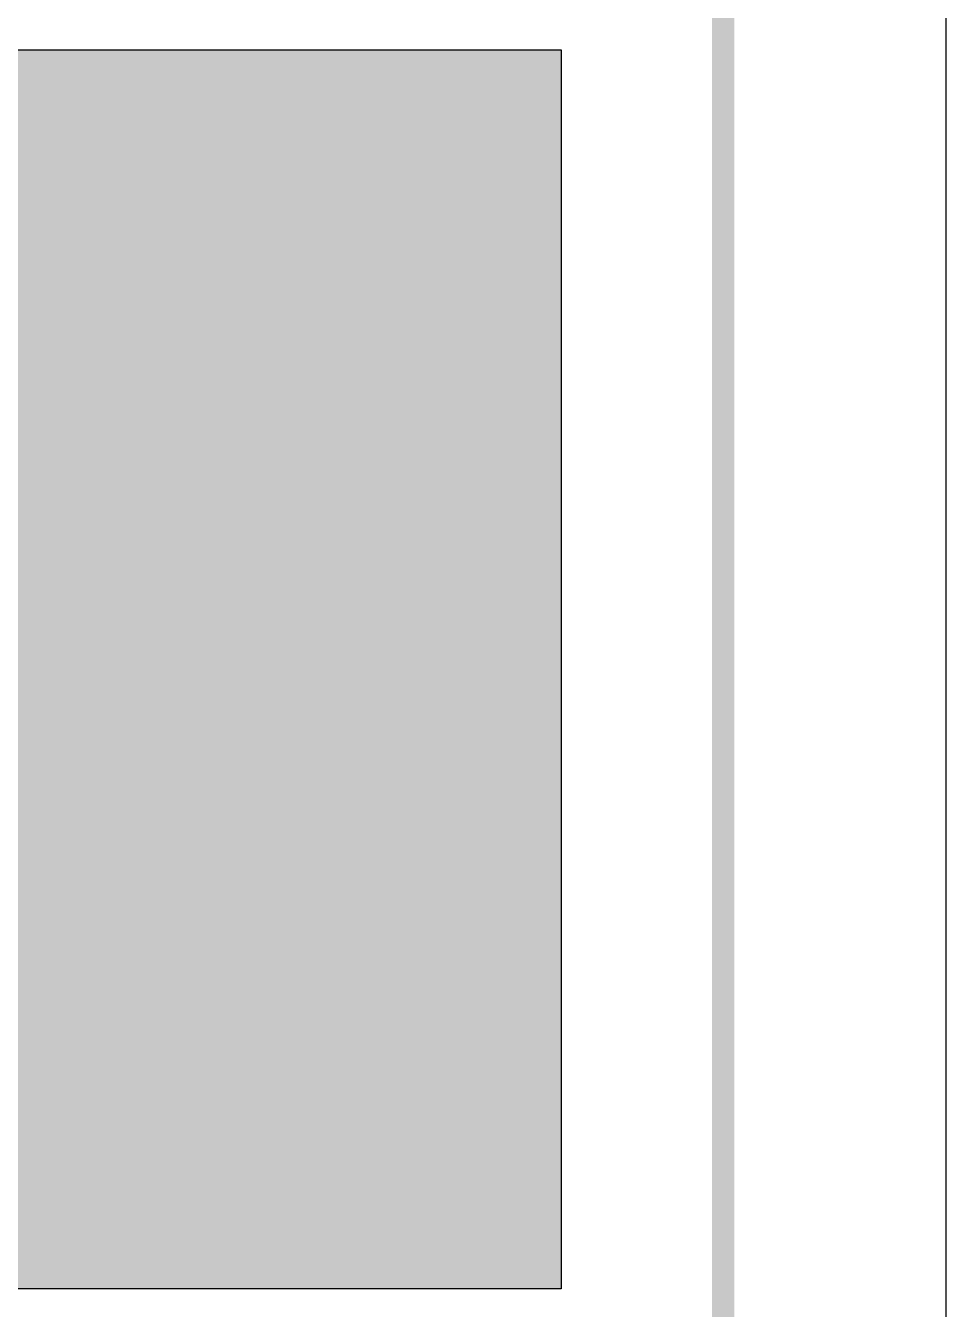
# Model space of a CAD drawing. Extents: x 1738143 to 1822243, y -608375 to -303375.
# Drawn here: x 1818118 to 1822243, y -525466 to -519715 of the extents above; entities that cross this region are included whole.
import ezdxf
from ezdxf.enums import TextEntityAlignment as Align

# ---------------------------------------------------------------- set-up
doc = ezdxf.new("R2010")
doc.units = 0
doc.header["$LTSCALE"] = 1000
doc.header["$MEASUREMENT"] = 0
doc.layers.add('TK', color=4, linetype='Continuous')
doc.styles.add('HZTXT1', font='romans.shx', dxfattribs={"width": 0.7, "bigfont": 'GBHZFS.SHX'})
doc.styles.get("Standard").update_dxf_attribs({"font": 'gbenor.shx', "bigfont": 'gbcbig.shx'})

# ---------------------------------------------------------------- blocks, each defined once
blk = doc.blocks.new('qr-212579422443', base_point=(340582.7, 125612))
blk.add_lwpolyline([(340582.7, 125612), (344282.7, 125612), (344282.7, 121912), (340582.7, 121912)], close=True)
at = {"color": 18, "true_color": 0x000000, "const_width": 100}
for points in [[(342582.7, 125562), (342682.7, 125562)], [(342982.7, 125562), (343082.7, 125562)], [(343082.7, 125562), (343182.7, 125562)], [(343182.7, 125562), (343282.7, 125562)], [(343382.7, 125562), (343482.7, 125562)], [(343582.7, 125562), (343682.7, 125562)], [(343682.7, 125562), (343782.7, 125562)], [(343782.7, 125562), (343882.7, 125562)], [(343882.7, 125562), (343982.7, 125562)], [(343982.7, 125562), (344082.7, 125562)], [(344082.7, 125562), (344182.7, 125562)], [(344182.7, 125562), (344282.7, 125562)], [(342582.7, 125462), (342682.7, 125462)], [(342682.7, 125462), (342782.7, 125462)], [(342782.7, 125462), (342882.7, 125462)], [(343082.7, 125462), (343182.7, 125462)], [(343182.7, 125462), (343282.7, 125462)], [(343282.7, 125462), (343382.7, 125462)], [(343582.7, 125462), (343682.7, 125462)], [(344182.7, 125462), (344282.7, 125462)], [(342582.7, 125362), (342682.7, 125362)], [(342682.7, 125362), (342782.7, 125362)], [(343182.7, 125362), (343282.7, 125362)], [(343582.7, 125362), (343682.7, 125362)], [(343782.7, 125362), (343882.7, 125362)], [(343882.7, 125362), (343982.7, 125362)], [(343982.7, 125362), (344082.7, 125362)], [(344182.7, 125362), (344282.7, 125362)], [(342782.7, 125262), (342882.7, 125262)], [(342882.7, 125262), (342982.7, 125262)], [(342982.7, 125262), (343082.7, 125262)], [(343382.7, 125262), (343482.7, 125262)], [(343582.7, 125262), (343682.7, 125262)], [(343782.7, 125262), (343882.7, 125262)], [(343882.7, 125262), (343982.7, 125262)], [(343982.7, 125262), (344082.7, 125262)], [(344182.7, 125262), (344282.7, 125262)], [(342582.7, 125162), (342682.7, 125162)], [(342782.7, 125162), (342882.7, 125162)], [(343082.7, 125162), (343182.7, 125162)], [(343282.7, 125162), (343382.7, 125162)], [(343582.7, 125162), (343682.7, 125162)], [(343782.7, 125162), (343882.7, 125162)], [(343882.7, 125162), (343982.7, 125162)], [(343982.7, 125162), (344082.7, 125162)], [(344182.7, 125162), (344282.7, 125162)], [(342582.7, 125062), (342682.7, 125062)], [(342682.7, 125062), (342782.7, 125062)], [(342782.7, 125062), (342882.7, 125062)], [(342982.7, 125062), (343082.7, 125062)], [(343082.7, 125062), (343182.7, 125062)], [(343182.7, 125062), (343282.7, 125062)], [(343382.7, 125062), (343482.7, 125062)], [(343582.7, 125062), (343682.7, 125062)], [(344182.7, 125062), (344282.7, 125062)], [(342582.7, 124962), (342682.7, 124962)], [(342782.7, 124962), (342882.7, 124962)], [(342982.7, 124962), (343082.7, 124962)], [(343182.7, 124962), (343282.7, 124962)], [(343382.7, 124962), (343482.7, 124962)], [(343582.7, 124962), (343682.7, 124962)], [(343682.7, 124962), (343782.7, 124962)], [(343782.7, 124962), (343882.7, 124962)], [(343882.7, 124962), (343982.7, 124962)], [(343982.7, 124962), (344082.7, 124962)], [(344082.7, 124962), (344182.7, 124962)], [(344182.7, 124962), (344282.7, 124962)], [(342582.7, 124862), (342682.7, 124862)], [(342682.7, 124862), (342782.7, 124862)], [(342982.7, 124862), (343082.7, 124862)], [(343182.7, 124862), (343282.7, 124862)], [(342582.7, 124762), (342682.7, 124762)], [(342682.7, 124762), (342782.7, 124762)], [(343082.7, 124762), (343182.7, 124762)], [(343182.7, 124762), (343282.7, 124762)], [(343282.7, 124762), (343382.7, 124762)], [(343582.7, 124762), (343682.7, 124762)], [(343682.7, 124762), (343782.7, 124762)], [(344082.7, 124762), (344182.7, 124762)], [(342582.7, 124662), (342682.7, 124662)], [(342682.7, 124662), (342782.7, 124662)], [(342782.7, 124662), (342882.7, 124662)], [(342882.7, 124662), (342982.7, 124662)], [(343382.7, 124662), (343482.7, 124662)], [(343482.7, 124662), (343582.7, 124662)], [(343582.7, 124662), (343682.7, 124662)], [(343682.7, 124662), (343782.7, 124662)], [(343782.7, 124662), (343882.7, 124662)], [(343882.7, 124662), (343982.7, 124662)], [(343982.7, 124662), (344082.7, 124662)], [(344182.7, 124662), (344282.7, 124662)], [(342682.7, 124562), (342782.7, 124562)], [(342782.7, 124562), (342882.7, 124562)], [(342882.7, 124562), (342982.7, 124562)], [(342982.7, 124562), (343082.7, 124562)], [(343082.7, 124562), (343182.7, 124562)], [(343182.7, 124562), (343282.7, 124562)], [(343382.7, 124562), (343482.7, 124562)], [(343482.7, 124562), (343582.7, 124562)], [(343682.7, 124562), (343782.7, 124562)], [(343882.7, 124562), (343982.7, 124562)], [(344182.7, 124562), (344282.7, 124562)], [(342582.7, 124462), (342682.7, 124462)], [(342782.7, 124462), (342882.7, 124462)], [(342882.7, 124462), (342982.7, 124462)], [(343182.7, 124462), (343282.7, 124462)], [(343482.7, 124462), (343582.7, 124462)], [(344082.7, 124462), (344182.7, 124462)], [(344182.7, 124462), (344282.7, 124462)], [(342682.7, 124362), (342782.7, 124362)], [(342782.7, 124362), (342882.7, 124362)], [(343282.7, 124362), (343382.7, 124362)], [(343482.7, 124362), (343582.7, 124362)], [(343582.7, 124362), (343682.7, 124362)], [(343782.7, 124362), (343882.7, 124362)], [(344082.7, 124362), (344182.7, 124362)], [(342582.7, 124262), (342682.7, 124262)], [(342782.7, 124262), (342882.7, 124262)], [(342882.7, 124262), (342982.7, 124262)], [(343082.7, 124262), (343182.7, 124262)], [(343182.7, 124262), (343282.7, 124262)], [(343382.7, 124262), (343482.7, 124262)], [(343482.7, 124262), (343582.7, 124262)], [(343682.7, 124262), (343782.7, 124262)], [(343782.7, 124262), (343882.7, 124262)], [(343982.7, 124262), (344082.7, 124262)], [(342582.7, 124162), (342682.7, 124162)], [(342682.7, 124162), (342782.7, 124162)], [(342882.7, 124162), (342982.7, 124162)], [(342982.7, 124162), (343082.7, 124162)], [(343382.7, 124162), (343482.7, 124162)], [(343582.7, 124162), (343682.7, 124162)], [(343682.7, 124162), (343782.7, 124162)], [(343882.7, 124162), (343982.7, 124162)], [(343982.7, 124162), (344082.7, 124162)], [(342782.7, 124062), (342882.7, 124062)], [(342882.7, 124062), (342982.7, 124062)], [(343182.7, 124062), (343282.7, 124062)], [(343482.7, 124062), (343582.7, 124062)], [(343582.7, 124062), (343682.7, 124062)], [(343982.7, 124062), (344082.7, 124062)], [(344082.7, 124062), (344182.7, 124062)], [(342682.7, 123962), (342782.7, 123962)], [(343082.7, 123962), (343182.7, 123962)], [(343182.7, 123962), (343282.7, 123962)], [(343282.7, 123962), (343382.7, 123962)], [(343482.7, 123962), (343582.7, 123962)], [(343582.7, 123962), (343682.7, 123962)], [(343682.7, 123962), (343782.7, 123962)], [(343882.7, 123962), (343982.7, 123962)], [(343982.7, 123962), (344082.7, 123962)], [(344082.7, 123962), (344182.7, 123962)], [(342782.7, 123862), (342882.7, 123862)], [(343682.7, 123862), (343782.7, 123862)], [(343782.7, 123862), (343882.7, 123862)], [(343982.7, 123862), (344082.7, 123862)], [(342582.7, 123762), (342682.7, 123762)], [(342682.7, 123762), (342782.7, 123762)], [(342882.7, 123762), (342982.7, 123762)], [(342982.7, 123762), (343082.7, 123762)], [(343082.7, 123762), (343182.7, 123762)], [(343182.7, 123762), (343282.7, 123762)], [(343282.7, 123762), (343382.7, 123762)], [(343382.7, 123762), (343482.7, 123762)], [(343582.7, 123762), (343682.7, 123762)], [(343982.7, 123762), (344082.7, 123762)], [(342582.7, 123662), (342682.7, 123662)], [(342682.7, 123662), (342782.7, 123662)], [(342782.7, 123662), (342882.7, 123662)], [(343082.7, 123662), (343182.7, 123662)], [(343482.7, 123662), (343582.7, 123662)], [(343582.7, 123662), (343682.7, 123662)], [(343982.7, 123662), (344082.7, 123662)], [(342782.7, 123562), (342882.7, 123562)], [(342882.7, 123562), (342982.7, 123562)], [(343082.7, 123562), (343182.7, 123562)], [(343282.7, 123562), (343382.7, 123562)], [(343482.7, 123562), (343582.7, 123562)], [(343882.7, 123562), (343982.7, 123562)], [(343982.7, 123562), (344082.7, 123562)], [(344182.7, 123562), (344282.7, 123562)], [(342882.7, 123462), (342982.7, 123462)], [(342982.7, 123462), (343082.7, 123462)], [(343182.7, 123462), (343282.7, 123462)], [(343282.7, 123462), (343382.7, 123462)], [(343582.7, 123462), (343682.7, 123462)], [(343782.7, 123462), (343882.7, 123462)], [(344082.7, 123462), (344182.7, 123462)], [(344182.7, 123462), (344282.7, 123462)], [(342582.7, 123362), (342682.7, 123362)], [(342682.7, 123362), (342782.7, 123362)], [(342882.7, 123362), (342982.7, 123362)], [(343082.7, 123362), (343182.7, 123362)], [(343182.7, 123362), (343282.7, 123362)], [(343282.7, 123362), (343382.7, 123362)], [(343382.7, 123362), (343482.7, 123362)], [(343582.7, 123362), (343682.7, 123362)], [(343982.7, 123362), (344082.7, 123362)], [(344082.7, 123362), (344182.7, 123362)], [(342582.7, 123262), (342682.7, 123262)], [(342682.7, 123262), (342782.7, 123262)], [(342782.7, 123262), (342882.7, 123262)], [(343082.7, 123262), (343182.7, 123262)], [(343382.7, 123262), (343482.7, 123262)], [(343482.7, 123262), (343582.7, 123262)], [(343582.7, 123262), (343682.7, 123262)], [(343682.7, 123262), (343782.7, 123262)], [(343882.7, 123262), (343982.7, 123262)], [(343982.7, 123262), (344082.7, 123262)], [(342582.7, 123162), (342682.7, 123162)], [(342782.7, 123162), (342882.7, 123162)], [(342882.7, 123162), (342982.7, 123162)], [(342982.7, 123162), (343082.7, 123162)], [(343082.7, 123162), (343182.7, 123162)], [(343282.7, 123162), (343382.7, 123162)], [(343382.7, 123162), (343482.7, 123162)], [(343482.7, 123162), (343582.7, 123162)], [(343682.7, 123162), (343782.7, 123162)], [(343782.7, 123162), (343882.7, 123162)], [(343882.7, 123162), (343982.7, 123162)], [(344182.7, 123162), (344282.7, 123162)], [(343082.7, 123062), (343182.7, 123062)], [(343182.7, 123062), (343282.7, 123062)], [(343582.7, 123062), (343682.7, 123062)], [(344082.7, 123062), (344182.7, 123062)], [(344182.7, 123062), (344282.7, 123062)], [(343282.7, 122962), (343382.7, 122962)], [(343482.7, 122962), (343582.7, 122962)], [(343782.7, 122962), (343882.7, 122962)], [(343982.7, 122962), (344082.7, 122962)], [(344082.7, 122962), (344182.7, 122962)], [(342582.7, 122862), (342682.7, 122862)], [(342682.7, 122862), (342782.7, 122862)], [(342782.7, 122862), (342882.7, 122862)], [(342982.7, 122862), (343082.7, 122862)], [(343182.7, 122862), (343282.7, 122862)], [(343282.7, 122862), (343382.7, 122862)], [(343382.7, 122862), (343482.7, 122862)], [(343582.7, 122862), (343682.7, 122862)], [(343682.7, 122862), (343782.7, 122862)], [(343782.7, 122862), (343882.7, 122862)], [(343882.7, 122862), (343982.7, 122862)], [(343982.7, 122862), (344082.7, 122862)], [(342682.7, 122762), (342782.7, 122762)], [(342782.7, 122762), (342882.7, 122762)], [(342882.7, 122762), (342982.7, 122762)], [(342982.7, 122762), (343082.7, 122762)], [(343382.7, 122762), (343482.7, 122762)], [(343482.7, 122762), (343582.7, 122762)], [(343582.7, 122762), (343682.7, 122762)], [(343682.7, 122762), (343782.7, 122762)], [(343782.7, 122762), (343882.7, 122762)], [(343882.7, 122762), (343982.7, 122762)], [(344182.7, 122762), (344282.7, 122762)], [(342582.7, 122662), (342682.7, 122662)], [(342682.7, 122662), (342782.7, 122662)], [(343282.7, 122662), (343382.7, 122662)], [(343382.7, 122662), (343482.7, 122662)], [(343782.7, 122662), (343882.7, 122662)], [(343882.7, 122662), (343982.7, 122662)], [(342582.7, 122562), (342682.7, 122562)], [(343082.7, 122562), (343182.7, 122562)], [(343182.7, 122562), (343282.7, 122562)], [(343282.7, 122562), (343382.7, 122562)], [(343382.7, 122562), (343482.7, 122562)], [(343582.7, 122562), (343682.7, 122562)], [(343782.7, 122562), (343882.7, 122562)], [(343882.7, 122562), (343982.7, 122562)], [(343982.7, 122562), (344082.7, 122562)], [(342582.7, 122462), (342682.7, 122462)], [(342682.7, 122462), (342782.7, 122462)], [(342782.7, 122462), (342882.7, 122462)], [(342982.7, 122462), (343082.7, 122462)], [(343082.7, 122462), (343182.7, 122462)], [(343282.7, 122462), (343382.7, 122462)], [(343382.7, 122462), (343482.7, 122462)], [(343782.7, 122462), (343882.7, 122462)], [(343982.7, 122462), (344082.7, 122462)], [(344082.7, 122462), (344182.7, 122462)], [(342882.7, 122362), (342982.7, 122362)], [(343082.7, 122362), (343182.7, 122362)], [(343382.7, 122362), (343482.7, 122362)], [(343482.7, 122362), (343582.7, 122362)], [(343582.7, 122362), (343682.7, 122362)], [(343682.7, 122362), (343782.7, 122362)], [(343782.7, 122362), (343882.7, 122362)], [(343882.7, 122362), (343982.7, 122362)], [(343982.7, 122362), (344082.7, 122362)], [(344082.7, 122362), (344182.7, 122362)], [(344182.7, 122362), (344282.7, 122362)], [(342682.7, 122262), (342782.7, 122262)], [(342982.7, 122262), (343082.7, 122262)], [(343082.7, 122262), (343182.7, 122262)], [(343182.7, 122262), (343282.7, 122262)], [(343282.7, 122262), (343382.7, 122262)], [(343582.7, 122262), (343682.7, 122262)], [(343682.7, 122262), (343782.7, 122262)], [(343782.7, 122262), (343882.7, 122262)], [(344082.7, 122262), (344182.7, 122262)], [(344182.7, 122262), (344282.7, 122262)], [(342582.7, 122162), (342682.7, 122162)], [(342882.7, 122162), (342982.7, 122162)], [(342982.7, 122162), (343082.7, 122162)], [(343282.7, 122162), (343382.7, 122162)], [(343382.7, 122162), (343482.7, 122162)], [(343582.7, 122162), (343682.7, 122162)], [(343682.7, 122162), (343782.7, 122162)], [(343782.7, 122162), (343882.7, 122162)], [(344082.7, 122162), (344182.7, 122162)], [(342582.7, 122062), (342682.7, 122062)], [(342682.7, 122062), (342782.7, 122062)], [(342882.7, 122062), (342982.7, 122062)], [(343182.7, 122062), (343282.7, 122062)], [(343282.7, 122062), (343382.7, 122062)], [(343482.7, 122062), (343582.7, 122062)], [(343782.7, 122062), (343882.7, 122062)], [(343982.7, 122062), (344082.7, 122062)], [(344082.7, 122062), (344182.7, 122062)], [(342782.7, 121962), (342882.7, 121962)], [(343082.7, 121962), (343182.7, 121962)], [(343182.7, 121962), (343282.7, 121962)], [(343282.7, 121962), (343382.7, 121962)], [(343482.7, 121962), (343582.7, 121962)], [(343882.7, 121962), (343982.7, 121962)], [(343982.7, 121962), (344082.7, 121962)], [(344082.7, 121962), (344182.7, 121962)], [(344182.7, 121962), (344282.7, 121962)]]:
    blk.add_lwpolyline(points, dxfattribs=at)
at = {"color": 7, "true_color": 0xffffff, "const_width": 100}
for points in [[(342682.7, 125562), (342782.7, 125562)], [(342782.7, 125562), (342882.7, 125562)], [(342882.7, 125562), (342982.7, 125562)], [(343282.7, 125562), (343382.7, 125562)], [(343482.7, 125562), (343582.7, 125562)], [(342882.7, 125462), (342982.7, 125462)], [(342982.7, 125462), (343082.7, 125462)], [(343382.7, 125462), (343482.7, 125462)], [(343482.7, 125462), (343582.7, 125462)], [(343682.7, 125462), (343782.7, 125462)], [(343782.7, 125462), (343882.7, 125462)], [(343882.7, 125462), (343982.7, 125462)], [(343982.7, 125462), (344082.7, 125462)], [(344082.7, 125462), (344182.7, 125462)], [(342782.7, 125362), (342882.7, 125362)], [(342882.7, 125362), (342982.7, 125362)], [(342982.7, 125362), (343082.7, 125362)], [(343082.7, 125362), (343182.7, 125362)], [(343282.7, 125362), (343382.7, 125362)], [(343382.7, 125362), (343482.7, 125362)], [(343482.7, 125362), (343582.7, 125362)], [(343682.7, 125362), (343782.7, 125362)], [(344082.7, 125362), (344182.7, 125362)], [(342582.7, 125262), (342682.7, 125262)], [(342682.7, 125262), (342782.7, 125262)], [(343082.7, 125262), (343182.7, 125262)], [(343182.7, 125262), (343282.7, 125262)], [(343282.7, 125262), (343382.7, 125262)], [(343482.7, 125262), (343582.7, 125262)], [(343682.7, 125262), (343782.7, 125262)], [(344082.7, 125262), (344182.7, 125262)], [(342682.7, 125162), (342782.7, 125162)], [(342882.7, 125162), (342982.7, 125162)], [(342982.7, 125162), (343082.7, 125162)], [(343182.7, 125162), (343282.7, 125162)], [(343382.7, 125162), (343482.7, 125162)], [(343482.7, 125162), (343582.7, 125162)], [(343682.7, 125162), (343782.7, 125162)], [(344082.7, 125162), (344182.7, 125162)], [(342882.7, 125062), (342982.7, 125062)], [(343282.7, 125062), (343382.7, 125062)], [(343482.7, 125062), (343582.7, 125062)], [(343682.7, 125062), (343782.7, 125062)], [(343782.7, 125062), (343882.7, 125062)], [(343882.7, 125062), (343982.7, 125062)], [(343982.7, 125062), (344082.7, 125062)], [(344082.7, 125062), (344182.7, 125062)], [(342682.7, 124962), (342782.7, 124962)], [(342882.7, 124962), (342982.7, 124962)], [(343082.7, 124962), (343182.7, 124962)], [(343282.7, 124962), (343382.7, 124962)], [(343482.7, 124962), (343582.7, 124962)], [(342782.7, 124862), (342882.7, 124862)], [(342882.7, 124862), (342982.7, 124862)], [(343082.7, 124862), (343182.7, 124862)], [(343282.7, 124862), (343382.7, 124862)], [(343382.7, 124862), (343482.7, 124862)], [(343482.7, 124862), (343582.7, 124862)], [(343582.7, 124862), (343682.7, 124862)], [(343682.7, 124862), (343782.7, 124862)], [(343782.7, 124862), (343882.7, 124862)], [(343882.7, 124862), (343982.7, 124862)], [(343982.7, 124862), (344082.7, 124862)], [(344082.7, 124862), (344182.7, 124862)], [(344182.7, 124862), (344282.7, 124862)], [(342782.7, 124762), (342882.7, 124762)], [(342882.7, 124762), (342982.7, 124762)], [(342982.7, 124762), (343082.7, 124762)], [(343382.7, 124762), (343482.7, 124762)], [(343482.7, 124762), (343582.7, 124762)], [(343782.7, 124762), (343882.7, 124762)], [(343882.7, 124762), (343982.7, 124762)], [(343982.7, 124762), (344082.7, 124762)], [(344182.7, 124762), (344282.7, 124762)], [(342982.7, 124662), (343082.7, 124662)], [(343082.7, 124662), (343182.7, 124662)], [(343182.7, 124662), (343282.7, 124662)], [(343282.7, 124662), (343382.7, 124662)], [(344082.7, 124662), (344182.7, 124662)], [(342582.7, 124562), (342682.7, 124562)], [(343282.7, 124562), (343382.7, 124562)], [(343582.7, 124562), (343682.7, 124562)], [(343782.7, 124562), (343882.7, 124562)], [(343982.7, 124562), (344082.7, 124562)], [(344082.7, 124562), (344182.7, 124562)], [(342682.7, 124462), (342782.7, 124462)], [(342982.7, 124462), (343082.7, 124462)], [(343082.7, 124462), (343182.7, 124462)], [(343282.7, 124462), (343382.7, 124462)], [(343382.7, 124462), (343482.7, 124462)], [(343582.7, 124462), (343682.7, 124462)], [(343682.7, 124462), (343782.7, 124462)], [(343782.7, 124462), (343882.7, 124462)], [(343882.7, 124462), (343982.7, 124462)], [(343982.7, 124462), (344082.7, 124462)], [(342582.7, 124362), (342682.7, 124362)], [(342882.7, 124362), (342982.7, 124362)], [(342982.7, 124362), (343082.7, 124362)], [(343082.7, 124362), (343182.7, 124362)], [(343182.7, 124362), (343282.7, 124362)], [(343382.7, 124362), (343482.7, 124362)], [(343682.7, 124362), (343782.7, 124362)], [(343882.7, 124362), (343982.7, 124362)], [(343982.7, 124362), (344082.7, 124362)], [(344182.7, 124362), (344282.7, 124362)], [(342682.7, 124262), (342782.7, 124262)], [(342982.7, 124262), (343082.7, 124262)], [(343282.7, 124262), (343382.7, 124262)], [(343582.7, 124262), (343682.7, 124262)], [(343882.7, 124262), (343982.7, 124262)], [(344082.7, 124262), (344182.7, 124262)], [(344182.7, 124262), (344282.7, 124262)], [(342782.7, 124162), (342882.7, 124162)], [(343082.7, 124162), (343182.7, 124162)], [(343182.7, 124162), (343282.7, 124162)], [(343282.7, 124162), (343382.7, 124162)], [(343482.7, 124162), (343582.7, 124162)], [(343782.7, 124162), (343882.7, 124162)], [(344082.7, 124162), (344182.7, 124162)], [(344182.7, 124162), (344282.7, 124162)], [(342582.7, 124062), (342682.7, 124062)], [(342682.7, 124062), (342782.7, 124062)], [(342982.7, 124062), (343082.7, 124062)], [(343082.7, 124062), (343182.7, 124062)], [(343282.7, 124062), (343382.7, 124062)], [(343382.7, 124062), (343482.7, 124062)], [(343682.7, 124062), (343782.7, 124062)], [(343782.7, 124062), (343882.7, 124062)], [(343882.7, 124062), (343982.7, 124062)], [(344182.7, 124062), (344282.7, 124062)], [(342582.7, 123962), (342682.7, 123962)], [(342782.7, 123962), (342882.7, 123962)], [(342882.7, 123962), (342982.7, 123962)], [(342982.7, 123962), (343082.7, 123962)], [(343382.7, 123962), (343482.7, 123962)], [(343782.7, 123962), (343882.7, 123962)], [(344182.7, 123962), (344282.7, 123962)], [(342582.7, 123862), (342682.7, 123862)], [(342682.7, 123862), (342782.7, 123862)], [(342882.7, 123862), (342982.7, 123862)], [(342982.7, 123862), (343082.7, 123862)], [(343082.7, 123862), (343182.7, 123862)], [(343182.7, 123862), (343282.7, 123862)], [(343282.7, 123862), (343382.7, 123862)], [(343382.7, 123862), (343482.7, 123862)], [(343482.7, 123862), (343582.7, 123862)], [(343582.7, 123862), (343682.7, 123862)], [(343882.7, 123862), (343982.7, 123862)], [(344082.7, 123862), (344182.7, 123862)], [(344182.7, 123862), (344282.7, 123862)], [(342782.7, 123762), (342882.7, 123762)], [(343482.7, 123762), (343582.7, 123762)], [(343682.7, 123762), (343782.7, 123762)], [(343782.7, 123762), (343882.7, 123762)], [(343882.7, 123762), (343982.7, 123762)], [(344082.7, 123762), (344182.7, 123762)], [(344182.7, 123762), (344282.7, 123762)], [(342882.7, 123662), (342982.7, 123662)], [(342982.7, 123662), (343082.7, 123662)], [(343182.7, 123662), (343282.7, 123662)], [(343282.7, 123662), (343382.7, 123662)], [(343382.7, 123662), (343482.7, 123662)], [(343682.7, 123662), (343782.7, 123662)], [(343782.7, 123662), (343882.7, 123662)], [(343882.7, 123662), (343982.7, 123662)], [(344082.7, 123662), (344182.7, 123662)], [(344182.7, 123662), (344282.7, 123662)], [(342582.7, 123562), (342682.7, 123562)], [(342682.7, 123562), (342782.7, 123562)], [(342982.7, 123562), (343082.7, 123562)], [(343182.7, 123562), (343282.7, 123562)], [(343382.7, 123562), (343482.7, 123562)], [(343582.7, 123562), (343682.7, 123562)], [(343682.7, 123562), (343782.7, 123562)], [(343782.7, 123562), (343882.7, 123562)], [(344082.7, 123562), (344182.7, 123562)], [(342582.7, 123462), (342682.7, 123462)], [(342682.7, 123462), (342782.7, 123462)], [(342782.7, 123462), (342882.7, 123462)], [(343082.7, 123462), (343182.7, 123462)], [(343382.7, 123462), (343482.7, 123462)], [(343482.7, 123462), (343582.7, 123462)], [(343682.7, 123462), (343782.7, 123462)], [(343882.7, 123462), (343982.7, 123462)], [(343982.7, 123462), (344082.7, 123462)], [(342782.7, 123362), (342882.7, 123362)], [(342982.7, 123362), (343082.7, 123362)], [(343482.7, 123362), (343582.7, 123362)], [(343682.7, 123362), (343782.7, 123362)], [(343782.7, 123362), (343882.7, 123362)], [(343882.7, 123362), (343982.7, 123362)], [(344182.7, 123362), (344282.7, 123362)], [(342882.7, 123262), (342982.7, 123262)], [(342982.7, 123262), (343082.7, 123262)], [(343182.7, 123262), (343282.7, 123262)], [(343282.7, 123262), (343382.7, 123262)], [(343782.7, 123262), (343882.7, 123262)], [(344082.7, 123262), (344182.7, 123262)], [(344182.7, 123262), (344282.7, 123262)], [(342682.7, 123162), (342782.7, 123162)], [(343182.7, 123162), (343282.7, 123162)], [(343582.7, 123162), (343682.7, 123162)], [(343982.7, 123162), (344082.7, 123162)], [(344082.7, 123162), (344182.7, 123162)], [(342582.7, 123062), (342682.7, 123062)], [(342682.7, 123062), (342782.7, 123062)], [(342782.7, 123062), (342882.7, 123062)], [(342882.7, 123062), (342982.7, 123062)], [(342982.7, 123062), (343082.7, 123062)], [(343282.7, 123062), (343382.7, 123062)], [(343382.7, 123062), (343482.7, 123062)], [(343482.7, 123062), (343582.7, 123062)], [(343682.7, 123062), (343782.7, 123062)], [(343782.7, 123062), (343882.7, 123062)], [(343882.7, 123062), (343982.7, 123062)], [(343982.7, 123062), (344082.7, 123062)], [(342582.7, 122962), (342682.7, 122962)], [(342682.7, 122962), (342782.7, 122962)], [(342782.7, 122962), (342882.7, 122962)], [(342882.7, 122962), (342982.7, 122962)], [(342982.7, 122962), (343082.7, 122962)], [(343082.7, 122962), (343182.7, 122962)], [(343182.7, 122962), (343282.7, 122962)], [(343382.7, 122962), (343482.7, 122962)], [(343582.7, 122962), (343682.7, 122962)], [(343682.7, 122962), (343782.7, 122962)], [(343882.7, 122962), (343982.7, 122962)], [(344182.7, 122962), (344282.7, 122962)], [(342882.7, 122862), (342982.7, 122862)], [(343082.7, 122862), (343182.7, 122862)], [(343482.7, 122862), (343582.7, 122862)], [(344082.7, 122862), (344182.7, 122862)], [(344182.7, 122862), (344282.7, 122862)], [(342582.7, 122762), (342682.7, 122762)], [(343082.7, 122762), (343182.7, 122762)], [(343182.7, 122762), (343282.7, 122762)], [(343282.7, 122762), (343382.7, 122762)], [(343982.7, 122762), (344082.7, 122762)], [(344082.7, 122762), (344182.7, 122762)], [(342782.7, 122662), (342882.7, 122662)], [(342882.7, 122662), (342982.7, 122662)], [(342982.7, 122662), (343082.7, 122662)], [(343082.7, 122662), (343182.7, 122662)], [(343182.7, 122662), (343282.7, 122662)], [(343482.7, 122662), (343582.7, 122662)], [(343582.7, 122662), (343682.7, 122662)], [(343682.7, 122662), (343782.7, 122662)], [(343982.7, 122662), (344082.7, 122662)], [(344082.7, 122662), (344182.7, 122662)], [(344182.7, 122662), (344282.7, 122662)], [(342682.7, 122562), (342782.7, 122562)], [(342782.7, 122562), (342882.7, 122562)], [(342882.7, 122562), (342982.7, 122562)], [(342982.7, 122562), (343082.7, 122562)], [(343482.7, 122562), (343582.7, 122562)], [(343682.7, 122562), (343782.7, 122562)], [(344082.7, 122562), (344182.7, 122562)], [(344182.7, 122562), (344282.7, 122562)], [(342882.7, 122462), (342982.7, 122462)], [(343182.7, 122462), (343282.7, 122462)], [(343482.7, 122462), (343582.7, 122462)], [(343582.7, 122462), (343682.7, 122462)], [(343682.7, 122462), (343782.7, 122462)], [(343882.7, 122462), (343982.7, 122462)], [(344182.7, 122462), (344282.7, 122462)], [(342582.7, 122362), (342682.7, 122362)], [(342682.7, 122362), (342782.7, 122362)], [(342782.7, 122362), (342882.7, 122362)], [(342982.7, 122362), (343082.7, 122362)], [(343182.7, 122362), (343282.7, 122362)], [(343282.7, 122362), (343382.7, 122362)], [(342582.7, 122262), (342682.7, 122262)], [(342782.7, 122262), (342882.7, 122262)], [(342882.7, 122262), (342982.7, 122262)], [(343382.7, 122262), (343482.7, 122262)], [(343482.7, 122262), (343582.7, 122262)], [(343882.7, 122262), (343982.7, 122262)], [(343982.7, 122262), (344082.7, 122262)], [(342682.7, 122162), (342782.7, 122162)], [(342782.7, 122162), (342882.7, 122162)], [(343082.7, 122162), (343182.7, 122162)], [(343182.7, 122162), (343282.7, 122162)], [(343482.7, 122162), (343582.7, 122162)], [(343882.7, 122162), (343982.7, 122162)], [(343982.7, 122162), (344082.7, 122162)], [(344182.7, 122162), (344282.7, 122162)], [(342782.7, 122062), (342882.7, 122062)], [(342982.7, 122062), (343082.7, 122062)], [(343082.7, 122062), (343182.7, 122062)], [(343382.7, 122062), (343482.7, 122062)], [(343582.7, 122062), (343682.7, 122062)], [(343682.7, 122062), (343782.7, 122062)], [(343882.7, 122062), (343982.7, 122062)], [(344182.7, 122062), (344282.7, 122062)], [(342582.7, 121962), (342682.7, 121962)], [(342682.7, 121962), (342782.7, 121962)], [(342882.7, 121962), (342982.7, 121962)], [(342982.7, 121962), (343082.7, 121962)], [(343382.7, 121962), (343482.7, 121962)], [(343582.7, 121962), (343682.7, 121962)], [(343682.7, 121962), (343782.7, 121962)], [(343782.7, 121962), (343882.7, 121962)]]:
    blk.add_lwpolyline(points, dxfattribs=at)
blk = doc.blocks.new('*U633')
at = {"color": 3}
blk.add_lwpolyline([(-84100, 0), (0, 0), (0, 59400), (-84100, 59400)], close=True, dxfattribs=at)
at = {"color": 3, "const_width": 100}
blk.add_lwpolyline([(-81600, 1000), (-1000, 1000), (-1000, 58400), (-81600, 58400)], close=True, dxfattribs=at)
at = {"color": 3, "xscale": 1.5, "yscale": 1.5, "zscale": 1.5}
blk.add_blockref('qr-212579422443', (-7275, 27151.3), dxfattribs=at)
at = {"layer": 'TK', "color": 4, "style": 'HZTXT1'}
for tag, height, width, p in [('项目负责1', 400, 0.6, (-4500, 19195.8)), ('项目负责2', 400, 0.6, (-4500, 18295.8)), ('专责', 400, 0.6, (-4500, 17395.8)), ('审定', 400, 0.6, (-4500, 16495.8)), ('审核', 400, 0.6, (-4500, 15595.8)), ('校对', 400, 0.6, (-4500, 14695.8)), ('设计', 400, 0.6, (-4500, 13795.8)), ('绘图', 400, 0.6, (-4500, 12895.8)), ('建设单位', 450, 0.6, (-4500, 11049.9)), ('工号', 400, 0.5, (-5500.6, 3507.2)), ('版次', 400, 0.7, (-2138.1, 3498.4)), ('阶段', 400, 0.7, (-2138.1, 2498.4)), ('比例', 400, 0.7, (-5491, 1513.2)), ('日期', 400, 0.7, (-2138.1, 1498.4))]:
    blk.add_attdef(tag, text='', height=height, dxfattribs=dict(at, width=width)).set_placement(p, align=Align.MIDDLE)
at = {"layer": 'TK', "color": 1, "lineweight": -3, "style": 'HZTXT1', "width": 0.6}
blk.add_attdef('工程名称', text='', height=450, dxfattribs=at).set_placement((-4500, 9049.9), align=Align.MIDDLE)
at = {"layer": 'TK', "color": 4, "lineweight": -3, "style": 'HZTXT1', "width": 0.6}
blk.add_attdef('子项名称', text='', height=450, dxfattribs=at).set_placement((-4500, 7049.9), align=Align.MIDDLE)
at = {"layer": 'TK', "color": 1, "lineweight": -3, "width": 0.6, "flags": 104}
blk.add_attdef('图名', text='', height=400, dxfattribs=at).set_placement((-4558.5, 4957.8), align=Align.MIDDLE_CENTER)
at = {"layer": 'TK', "color": 1, "style": 'HZTXT1', "width": 0.7}
blk.add_attdef('图号', text='', height=400, dxfattribs=at).set_placement((-5491, 2513.2), align=Align.MIDDLE)

msp = doc.modelspace()

# ---------------------------------------------------------------- block references
msp.add_blockref('*U633', (1822242.9, -546974.9))

doc.saveas('drawing.dxf')
